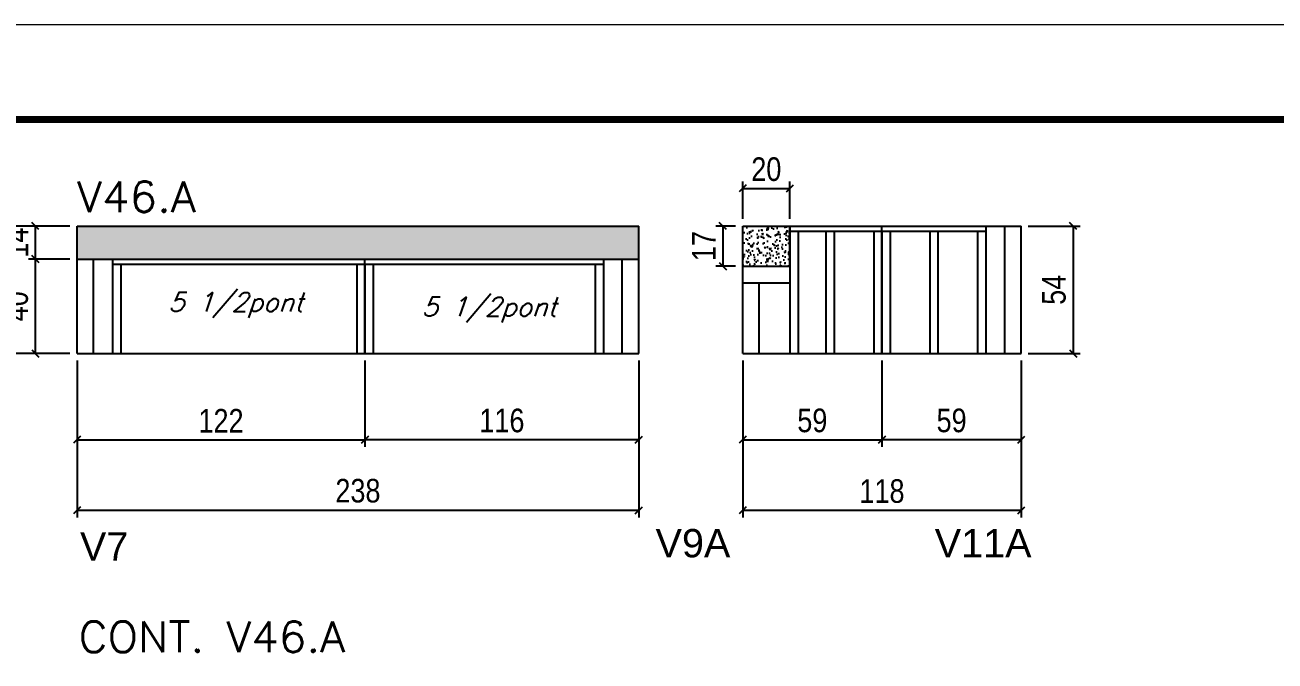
# Model space of a CAD drawing. Header units: millimetres. Extents: x 2921 to 9246, y 316 to 11751.
# Drawn here: x 6594 to 7123, y 3394 to 3663 of the extents above; entities that cross this region are included whole.
import ezdxf

# ---------------------------------------------------------------- set-up
doc = ezdxf.new("R2010")
doc.units = ezdxf.units.MM
doc.linetypes.add('DASHED', pattern=[0.75, 0.5, -0.25])
for name, color, linetype in [('1', 3, 'Continuous'), ('5', 5, 'Continuous'), ('COTA', 241, 'Continuous'), ('Painéis', 200, 'Continuous'), ('SARR_2.2x7', 40, 'Continuous'), ('SARR_3.5x7', 81, 'Continuous'), ('texto', 7, 'Continuous')]:
    doc.layers.add(name, color=color, linetype=linetype)
for name, color, linetype, lineweight in [('Folhas', 255, 'Continuous', 9), ('SARRAFO DE PRESSAO', 251, 'DASHED', 9), ('Texto Seção', 7, 'Continuous', 15)]:
    doc.layers.add(name, color=color, linetype=linetype, lineweight=lineweight)
doc.styles.add('COTA TECNICA', font='techl___.ttf', dxfattribs={"height": 10})
doc.styles.add('REGUA-120', font='ROMANS.shx', dxfattribs={"height": 15})
doc.styles.add('Romans', font='romans.shx')
doc.styles.get("Standard").update_dxf_attribs({"font": 'arial.ttf'})
doc.dimstyles.new('PAINEL', dxfattribs={"dimtxt": 10, "dimasz": 3, "dimexe": 3, "dimexo": 3, "dimgap": 3, "dimtad": 1, "dimdec": 1, "dimzin": 12, "dimdsep": 46, "dimtxsty": 'COTA TECNICA', "dimblk1": 'OBLIQUE', "dimblk2": 'OBLIQUE', "dimsah": 1, "dimcen": 0.9, "dimclrd": 4, "dimclre": 4, "dimclrt": 240, "dimadec": 1, "dimazin": 3, "dimtfac": 1, "dimtdec": 1, "dimtmove": 0, "dimatfit": 3, "dimfxl": 1, "dimtolj": 1, "dimtzin": 12, "dimarcsym": 0})

# ---------------------------------------------------------------- blocks, each defined once
blk = doc.blocks.new('9999999999')
at = {"layer": 'Folhas'}
blk.add_lwpolyline([(98138.98, 34190.21), (99623.98, 34190.21), (99623.98, 35240.21), (98138.98, 35240.21)], close=True, dxfattribs=at)
at = {"layer": 'Folhas', "color": 30, "const_width": 3}
blk.add_lwpolyline([(98213.98, 34230.21), (99583.98, 34230.21), (99583.98, 35200.21), (98213.98, 35200.21)], close=True, dxfattribs=at)
blk = doc.blocks.new('_Oblique')
at = {"layer": '1', "color": 0, "lineweight": -2}
blk.add_line((-0.5, -0.5), (0.5, 0.5), dxfattribs=at)
blk = doc.blocks.new('*D495')
at = {"layer": 'Defpoints', "color": 0, "transparency": 16777216}
for p in [(6956.9, 3523.91), (7015.9, 3523.91), (6956.9, 3487.37)]:
    blk.add_point(p, dxfattribs=at)
at = {"layer": 'Painéis', "color": 4, "lineweight": -2, "transparency": 16777216}
for p, q in [((6956.9, 3520.91), (6956.9, 3484.37)), ((7015.9, 3520.91), (7015.9, 3484.37)), ((7015.9, 3487.37), (6956.9, 3487.37))]:
    blk.add_line(p, q, dxfattribs=at)
at = {"layer": 'Painéis', "color": 4, "lineweight": -2, "transparency": 16777216, "xscale": 3, "yscale": 3, "zscale": 3, "rotation": 180}
blk.add_blockref('_Oblique', (6956.9, 3487.37), dxfattribs=at)
at = {"layer": 'Painéis', "color": 4, "lineweight": -2, "transparency": 16777216, "xscale": 3, "yscale": 3, "zscale": 3}
blk.add_blockref('_Oblique', (7015.9, 3487.37), dxfattribs=at)
at = {"layer": 'Painéis', "color": 240, "lineweight": 5, "transparency": 16777216, "insert": (6986.4, 3495.5), "char_height": 10, "attachment_point": 5, "style": 'COTA TECNICA'}
blk.add_mtext('\\A1;59', dxfattribs=at)
blk = doc.blocks.new('*D1026')
at = {"layer": 'Defpoints', "color": 0, "transparency": 16777216}
for p in [(6897.9, 3523.91), (6956.9, 3523.91), (6956.9, 3487.37)]:
    blk.add_point(p, dxfattribs=at)
at = {"layer": 'Painéis', "color": 4, "lineweight": -2, "transparency": 16777216}
for p, q in [((6897.9, 3520.91), (6897.9, 3484.37)), ((6956.9, 3520.91), (6956.9, 3484.37)), ((6897.9, 3487.37), (6956.9, 3487.37))]:
    blk.add_line(p, q, dxfattribs=at)
at = {"layer": 'Painéis', "color": 4, "lineweight": -2, "transparency": 16777216, "xscale": 3, "yscale": 3, "zscale": 3, "rotation": 180}
blk.add_blockref('_Oblique', (6897.9, 3487.37), dxfattribs=at)
at = {"layer": 'Painéis', "color": 4, "lineweight": -2, "transparency": 16777216, "xscale": 3, "yscale": 3, "zscale": 3}
blk.add_blockref('_Oblique', (6956.9, 3487.37), dxfattribs=at)
at = {"layer": 'Painéis', "color": 240, "lineweight": 5, "transparency": 16777216, "insert": (6927.4, 3495.5), "char_height": 10, "attachment_point": 5, "style": 'COTA TECNICA'}
blk.add_mtext('\\A1;59', dxfattribs=at)
blk = doc.blocks.new('*D496')
at = {"layer": 'Defpoints', "color": 0, "transparency": 16777216}
for p in [(6897.9, 3523.91), (7015.9, 3523.91), (7015.9, 3457.48)]:
    blk.add_point(p, dxfattribs=at)
at = {"layer": 'Painéis', "color": 4, "lineweight": -2, "transparency": 16777216}
for p, q in [((6897.9, 3520.91), (6897.9, 3454.48)), ((7015.9, 3520.91), (7015.9, 3454.48)), ((6897.9, 3457.48), (7015.9, 3457.48))]:
    blk.add_line(p, q, dxfattribs=at)
at = {"layer": 'Painéis', "color": 4, "lineweight": -2, "transparency": 16777216, "xscale": 3, "yscale": 3, "zscale": 3, "rotation": 180}
blk.add_blockref('_Oblique', (6897.9, 3457.48), dxfattribs=at)
at = {"layer": 'Painéis', "color": 4, "lineweight": -2, "transparency": 16777216, "xscale": 3, "yscale": 3, "zscale": 3}
blk.add_blockref('_Oblique', (7015.9, 3457.48), dxfattribs=at)
at = {"layer": 'Painéis', "color": 240, "lineweight": 5, "transparency": 16777216, "insert": (6956.9, 3465.58), "char_height": 10, "attachment_point": 5, "style": 'COTA TECNICA'}
blk.add_mtext('\\A1;118', dxfattribs=at)
blk = doc.blocks.new('*D497')
at = {"layer": 'Defpoints', "color": 0, "transparency": 16777216}
for p in [(6737.88, 3523.91), (6853.88, 3523.91), (6737.88, 3487.37)]:
    blk.add_point(p, dxfattribs=at)
at = {"layer": 'Painéis', "color": 4, "lineweight": -2, "transparency": 16777216}
for p, q in [((6737.88, 3520.91), (6737.88, 3484.37)), ((6853.88, 3520.91), (6853.88, 3484.37)), ((6853.88, 3487.37), (6737.88, 3487.37))]:
    blk.add_line(p, q, dxfattribs=at)
at = {"layer": 'Painéis', "color": 4, "lineweight": -2, "transparency": 16777216, "xscale": 3, "yscale": 3, "zscale": 3, "rotation": 180}
blk.add_blockref('_Oblique', (6737.88, 3487.37), dxfattribs=at)
at = {"layer": 'Painéis', "color": 4, "lineweight": -2, "transparency": 16777216, "xscale": 3, "yscale": 3, "zscale": 3}
blk.add_blockref('_Oblique', (6853.88, 3487.37), dxfattribs=at)
at = {"layer": 'Painéis', "color": 240, "lineweight": 5, "transparency": 16777216, "insert": (6795.88, 3495.47), "char_height": 10, "attachment_point": 5, "style": 'COTA TECNICA'}
blk.add_mtext('\\A1;116', dxfattribs=at)
blk = doc.blocks.new('*D1027')
at = {"layer": 'Defpoints', "color": 0, "transparency": 16777216}
for p in [(6615.88, 3523.91), (6737.88, 3523.91), (6737.88, 3487.37)]:
    blk.add_point(p, dxfattribs=at)
at = {"layer": 'Painéis', "color": 4, "lineweight": -2, "transparency": 16777216}
for p, q in [((6615.88, 3520.91), (6615.88, 3484.37)), ((6737.88, 3520.91), (6737.88, 3484.37)), ((6615.88, 3487.37), (6737.88, 3487.37))]:
    blk.add_line(p, q, dxfattribs=at)
at = {"layer": 'Painéis', "color": 4, "lineweight": -2, "transparency": 16777216, "xscale": 3, "yscale": 3, "zscale": 3, "rotation": 180}
blk.add_blockref('_Oblique', (6615.88, 3487.37), dxfattribs=at)
at = {"layer": 'Painéis', "color": 4, "lineweight": -2, "transparency": 16777216, "xscale": 3, "yscale": 3, "zscale": 3}
blk.add_blockref('_Oblique', (6737.88, 3487.37), dxfattribs=at)
at = {"layer": 'Painéis', "color": 240, "lineweight": 5, "transparency": 16777216, "insert": (6676.88, 3495.42), "char_height": 10, "attachment_point": 5, "style": 'COTA TECNICA'}
blk.add_mtext('\\A1;122', dxfattribs=at)
blk = doc.blocks.new('*D498')
at = {"layer": 'Defpoints', "color": 0, "transparency": 16777216}
for p in [(6615.88, 3523.91), (6853.88, 3523.91), (6853.88, 3457.48)]:
    blk.add_point(p, dxfattribs=at)
at = {"layer": 'Painéis', "color": 4, "lineweight": -2, "transparency": 16777216}
for p, q in [((6615.88, 3520.91), (6615.88, 3454.48)), ((6853.88, 3520.91), (6853.88, 3454.48)), ((6615.88, 3457.48), (6853.88, 3457.48))]:
    blk.add_line(p, q, dxfattribs=at)
at = {"layer": 'Painéis', "color": 4, "lineweight": -2, "transparency": 16777216, "xscale": 3, "yscale": 3, "zscale": 3, "rotation": 180}
blk.add_blockref('_Oblique', (6615.88, 3457.48), dxfattribs=at)
at = {"layer": 'Painéis', "color": 4, "lineweight": -2, "transparency": 16777216, "xscale": 3, "yscale": 3, "zscale": 3}
blk.add_blockref('_Oblique', (6853.88, 3457.48), dxfattribs=at)
at = {"layer": 'Painéis', "color": 240, "lineweight": 5, "transparency": 16777216, "insert": (6734.88, 3465.73), "char_height": 10, "attachment_point": 5, "style": 'COTA TECNICA'}
blk.add_mtext('\\A1;238', dxfattribs=at)
blk = doc.blocks.new('*D499')
at = {"layer": 'Defpoints', "color": 0, "transparency": 16777216}
for p in [(7015.9, 3577.91), (7015.9, 3523.91), (7037.89, 3523.91)]:
    blk.add_point(p, dxfattribs=at)
at = {"layer": 'Painéis', "color": 4, "lineweight": -2, "transparency": 16777216}
for p, q in [((7018.9, 3577.91), (7040.89, 3577.91)), ((7037.89, 3577.91), (7037.89, 3523.91)), ((7018.9, 3523.91), (7040.89, 3523.91))]:
    blk.add_line(p, q, dxfattribs=at)
at = {"layer": 'Painéis', "color": 4, "lineweight": -2, "transparency": 16777216, "xscale": 3, "yscale": 3, "zscale": 3}
for p, rotation in [((7037.89, 3577.91), 90), ((7037.89, 3523.91), 270)]:
    blk.add_blockref('_Oblique', p, dxfattribs=dict(at, rotation=rotation))
at = {"layer": 'Painéis', "color": 240, "lineweight": 5, "transparency": 16777216, "insert": (7029.78, 3550.91), "char_height": 10, "attachment_point": 5, "rotation": 90, "style": 'COTA TECNICA'}
blk.add_mtext('\\A1;54', dxfattribs=at)
blk = doc.blocks.new('*D500')
at = {"layer": 'Defpoints', "color": 0, "transparency": 16777216}
for p in [(6577.49, 3577.91), (6615.88, 3577.91), (6615.88, 3523.91)]:
    blk.add_point(p, dxfattribs=at)
at = {"layer": 'Painéis', "color": 4, "lineweight": -2, "transparency": 16777216}
for p, q in [((6612.88, 3577.91), (6574.49, 3577.91)), ((6577.49, 3523.91), (6577.49, 3577.91)), ((6612.88, 3523.91), (6574.49, 3523.91))]:
    blk.add_line(p, q, dxfattribs=at)
at = {"layer": 'Painéis', "color": 4, "lineweight": -2, "transparency": 16777216, "xscale": 3, "yscale": 3, "zscale": 3}
for p, rotation in [((6577.49, 3577.91), 90), ((6577.49, 3523.91), 270)]:
    blk.add_blockref('_Oblique', p, dxfattribs=dict(at, rotation=rotation))
at = {"layer": 'Painéis', "color": 240, "lineweight": 5, "transparency": 16777216, "insert": (6569.38, 3550.91), "char_height": 10, "attachment_point": 5, "rotation": 90, "style": 'COTA TECNICA'}
blk.add_mtext('\\A1;54', dxfattribs=at)
blk = doc.blocks.new('*D501')
at = {"layer": 'Defpoints', "color": 0, "transparency": 16777216}
for p in [(6598.26, 3563.91), (6615.88, 3563.91), (6615.88, 3523.91)]:
    blk.add_point(p, dxfattribs=at)
at = {"layer": 'Painéis', "color": 4, "lineweight": -2, "transparency": 16777216}
for p, q in [((6612.88, 3563.91), (6595.26, 3563.91)), ((6598.26, 3523.91), (6598.26, 3563.91)), ((6612.88, 3523.91), (6595.26, 3523.91))]:
    blk.add_line(p, q, dxfattribs=at)
at = {"layer": 'Painéis', "color": 4, "lineweight": -2, "transparency": 16777216, "xscale": 3, "yscale": 3, "zscale": 3}
for p, rotation in [((6598.26, 3563.91), 90), ((6598.26, 3523.91), 270)]:
    blk.add_blockref('_Oblique', p, dxfattribs=dict(at, rotation=rotation))
at = {"layer": 'Painéis', "color": 240, "lineweight": 5, "transparency": 16777216, "insert": (6590.16, 3543.91), "char_height": 10, "attachment_point": 5, "rotation": 90, "style": 'COTA TECNICA'}
blk.add_mtext('\\A1;40', dxfattribs=at)
blk = doc.blocks.new('*D502')
at = {"layer": 'Defpoints', "color": 0, "transparency": 16777216}
for p in [(6598.26, 3577.91), (6615.88, 3577.91), (6615.88, 3563.91)]:
    blk.add_point(p, dxfattribs=at)
at = {"layer": 'Painéis', "color": 4, "lineweight": -2, "transparency": 16777216}
for p, q in [((6612.88, 3577.91), (6595.26, 3577.91)), ((6598.26, 3563.91), (6598.26, 3577.91)), ((6612.88, 3563.91), (6595.26, 3563.91))]:
    blk.add_line(p, q, dxfattribs=at)
at = {"layer": 'Painéis', "color": 4, "lineweight": -2, "transparency": 16777216, "xscale": 3, "yscale": 3, "zscale": 3}
for p, rotation in [((6598.26, 3577.91), 90), ((6598.26, 3563.91), 270)]:
    blk.add_blockref('_Oblique', p, dxfattribs=dict(at, rotation=rotation))
at = {"layer": 'Painéis', "color": 240, "lineweight": 5, "transparency": 16777216, "insert": (6590.19, 3570.91), "char_height": 10, "attachment_point": 5, "rotation": 90, "style": 'COTA TECNICA'}
blk.add_mtext('\\A1;14', dxfattribs=at)
blk = doc.blocks.new('*D1290')
at = {"layer": 'Defpoints', "color": 0, "transparency": 16777216}
for p in [(6897.9, 3577.91), (6889.49, 3560.91), (6897.9, 3560.91)]:
    blk.add_point(p, dxfattribs=at)
at = {"layer": 'Painéis', "color": 4, "lineweight": -2, "transparency": 16777216}
for p, q in [((6894.9, 3577.91), (6886.49, 3577.91)), ((6889.49, 3577.91), (6889.49, 3560.91)), ((6894.9, 3560.91), (6886.49, 3560.91))]:
    blk.add_line(p, q, dxfattribs=at)
at = {"layer": 'Painéis', "color": 4, "lineweight": -2, "transparency": 16777216, "xscale": 3, "yscale": 3, "zscale": 3}
for p, rotation in [((6889.49, 3577.91), 90), ((6889.49, 3560.91), 270)]:
    blk.add_blockref('_Oblique', p, dxfattribs=dict(at, rotation=rotation))
at = {"layer": 'Painéis', "color": 240, "lineweight": 5, "transparency": 16777216, "insert": (6881.42, 3569.41), "char_height": 10, "attachment_point": 5, "rotation": 90, "style": 'COTA TECNICA'}
blk.add_mtext('\\A1;17', dxfattribs=at)
blk = doc.blocks.new('*D1291')
at = {"layer": 'Defpoints', "color": 0, "transparency": 16777216}
for p in [(6917.9, 3593.84), (6897.9, 3577.91), (6917.9, 3577.91)]:
    blk.add_point(p, dxfattribs=at)
at = {"layer": 'Painéis', "color": 4, "lineweight": -2, "transparency": 16777216}
for p, q in [((6897.9, 3580.91), (6897.9, 3596.84)), ((6917.9, 3580.91), (6917.9, 3596.84)), ((6897.9, 3593.84), (6917.9, 3593.84))]:
    blk.add_line(p, q, dxfattribs=at)
at = {"layer": 'Painéis', "color": 4, "lineweight": -2, "transparency": 16777216, "xscale": 3, "yscale": 3, "zscale": 3, "rotation": 180}
blk.add_blockref('_Oblique', (6897.9, 3593.84), dxfattribs=at)
at = {"layer": 'Painéis', "color": 4, "lineweight": -2, "transparency": 16777216, "xscale": 3, "yscale": 3, "zscale": 3}
blk.add_blockref('_Oblique', (6917.9, 3593.84), dxfattribs=at)
at = {"layer": 'Painéis', "color": 240, "lineweight": 5, "transparency": 16777216, "insert": (6907.9, 3601.94), "char_height": 10, "attachment_point": 5, "style": 'COTA TECNICA'}
blk.add_mtext('\\A1;20', dxfattribs=at)

msp = doc.modelspace()

# ---------------------------------------------------------------- hatches: boundary and pattern name
at = {"layer": 'COTA', "linetype": 'ByBlock'}
h = msp.add_hatch(dxfattribs=at)
h.set_pattern_fill('AR-CONC', color=256, scale=0.03)
h.set_pattern_definition([(50, (4935.1605, -12977.923), (5.4655401, -0.4781726), [0.5715, -6.2865]), (355, (4935.1605, -12977.923), (-1.0573026, 5.7317054), [0.4572, -5.0292175]), (100.451445, (4935.616, -12977.963), (4.4082374, 5.2535326), [0.4857003, -5.3427073]), (46.1842, (4935.1605, -12976.399), (8.1323712, -1.2612698), [0.85725, -9.42975]), (96.63556, (4935.838, -12976.504), (7.122124, 7.4227837), [0.7285507, -8.0140682]), (351.18415, (4935.1605, -12976.399), (7.122124, 7.4227837), [0.685799, -7.543792]), (21, (4935.9225, -12976.78), (4.5484317, -3.067956), [0.5715, -6.2865]), (326, (4935.9225, -12976.78), (1.8540609, 5.525639), [0.4572, -5.0292]), (71.451445, (4936.3015, -12977.0357), (6.4024926, 2.457683), [0.4857003, -5.3426981]), (37.5, (4935.1605, -12977.923), (0.0926581, 2.53665117), [0, -4.96824, 0, -5.1054, 0, -5.04825]), (7.5, (4935.1605, -12977.923), (2.00458988, 3.00541724), [0, -2.91084, 0, -4.85394, 0, -1.92405]), (327.5, (4933.4612, -12977.923), (4.06771786, -0.17186232), [0, -1.905, 0, -5.9436, 0, -7.8867]), (317.5, (4932.6992, -12977.923), (4.44387544, 0.7627947), [0, -2.4765, 0, -3.94716, 0, -5.6007])])
h.paths.add_polyline_path([(6615.88, 3577.91), (6615.88, 3563.91), (6853.88, 3563.91), (6853.88, 3577.91)])
h = msp.add_hatch(dxfattribs=at)
h.set_pattern_fill('AR-CONC', color=256, scale=0.03)
h.set_pattern_definition([(50, (3083.6943, -7070.698), (5.46554, -0.4781726), [0.5715, -6.2865]), (355, (3083.6943, -7070.698), (-1.0573026, 5.7317054), [0.4572, -5.0292175]), (100.451445, (3084.15, -7070.738), (4.4082374, 5.2535326), [0.4857003, -5.3427073]), (46.1842, (3083.694, -7069.174), (8.1323712, -1.26127), [0.85725, -9.42975]), (96.63556, (3084.372, -7069.279), (7.122124, 7.422784), [0.728551, -8.014068]), (351.18415, (3083.694, -7069.174), (7.122124, 7.422784), [0.685799, -7.543792]), (21, (3084.4563, -7069.555), (4.5484317, -3.067956), [0.5715, -6.2865]), (326, (3084.4563, -7069.555), (1.8540609, 5.525639), [0.4572, -5.0292]), (71.451445, (3084.8354, -7069.8106), (6.4024926, 2.457683), [0.4857003, -5.342698]), (37.5, (3083.6943, -7070.6979), (0.0926581, 2.53665117), [0, -4.96824, 0, -5.1054, 0, -5.04825]), (7.5, (3083.6943, -7070.698), (2.0045899, 3.00541724), [0, -2.91084, 0, -4.85394, 0, -1.92405]), (327.5, (3081.995, -7070.6979), (4.06771786, -0.17186232), [0, -1.905, 0, -5.9436, 0, -7.8867]), (317.5, (3081.233, -7070.698), (4.4438754, 0.7627947), [0, -2.4765, 0, -3.94716, 0, -5.6007])])
h.paths.add_polyline_path([(6897.9, 3577.91), (6917.9, 3577.91), (6917.9, 3560.91), (6897.9, 3560.91)])

# ---------------------------------------------------------------- linework, layer by layer
for p, q in [((6615.88, 3577.91), (6853.88, 3577.91)), ((6615.88, 3563.91), (6615.88, 3577.91)), ((6853.88, 3563.91), (6853.88, 3577.91)), ((6897.9, 3560.91), (6897.9, 3577.91)), ((6897.9, 3577.91), (6917.9, 3577.91))]:
    msp.add_line(p, q, dxfattribs=at)
at = {"layer": 'Painéis', "linetype": 'ByBlock'}
for p, q in [((6917.9, 3577.91), (7015.9, 3577.91)), ((6917.9, 3560.91), (6917.9, 3577.91)), ((6956.9, 3523.91), (6956.9, 3577.91)), ((6615.88, 3523.91), (6615.88, 3563.91)), ((6615.88, 3563.91), (6853.88, 3563.91)), ((6737.88, 3523.91), (6737.88, 3563.91)), ((6897.9, 3523.91), (6897.9, 3560.91)), ((6897.9, 3560.91), (6917.9, 3560.91)), ((6615.88, 3523.91), (6853.88, 3523.91)), ((6897.9, 3523.91), (7015.9, 3523.91))]:
    msp.add_line(p, q, dxfattribs=at)
at = {"layer": 'Painéis'}
for p, q in [((7015.9, 3523.91), (7015.9, 3577.91)), ((6853.88, 3523.91), (6853.88, 3563.91))]:
    msp.add_line(p, q, dxfattribs=at)
at = {"layer": 'SARR_2.2x7', "linetype": 'Continuous'}
for p, q in [((6917.9, 3575.71), (6956.9, 3575.71)), ((6956.9, 3575.71), (7000.9, 3575.71)), ((7008.9, 3523.91), (7008.9, 3577.91)), ((6622.88, 3523.91), (6622.88, 3563.91)), ((6630.88, 3561.71), (6737.88, 3561.71)), ((6737.88, 3561.71), (6838.88, 3561.71)), ((6846.88, 3523.91), (6846.88, 3563.91)), ((6897.9, 3553.91), (6917.9, 3553.91)), ((6904.9, 3523.91), (6904.9, 3553.91))]:
    msp.add_line(p, q, dxfattribs=at)
at = {"layer": 'SARR_3.5x7'}
for p, q in [((6917.9, 3577.91), (6917.9, 3523.91)), ((6921.4, 3575.71), (6921.4, 3523.91)), ((6933.12, 3575.71), (6933.12, 3523.91)), ((6936.62, 3575.71), (6936.62, 3523.91)), ((6953.4, 3575.71), (6953.4, 3523.91)), ((6956.9, 3575.71), (6956.9, 3523.91)), ((6960.4, 3575.71), (6960.4, 3523.91)), ((6977.12, 3575.71), (6977.12, 3523.91)), ((6980.62, 3575.71), (6980.62, 3523.91)), ((6997.4, 3575.71), (6997.4, 3523.91)), ((7000.9, 3577.91), (7000.9, 3523.91)), ((6630.88, 3563.91), (6630.88, 3523.91)), ((6634.38, 3561.71), (6634.38, 3523.91)), ((6734.38, 3561.71), (6734.38, 3523.91)), ((6737.88, 3561.71), (6737.88, 3523.91)), ((6741.38, 3561.71), (6741.38, 3523.91)), ((6835.38, 3561.71), (6835.38, 3523.91)), ((6838.88, 3563.91), (6838.88, 3523.91))]:
    msp.add_line(p, q, dxfattribs=at)

# ---------------------------------------------------------------- block references
at = {"layer": 'SARRAFO DE PRESSAO', "color": 6, "linetype": 'ByBlock'}
msp.add_blockref('9999999999', (-92047.85, -31577.13), dxfattribs=at)

# ---------------------------------------------------------------- texts
at = {"layer": '5', "linetype": 'Continuous'}
for s, p in [('V7', (6617.13, 3436.21)), ('V9A', (6860.98, 3437.57)), ('V11A', (6979.25, 3437.57))]:
    msp.add_text(s, height=12, rotation=0, dxfattribs=at).set_placement(p)
at = {"layer": 'texto', "color": 2, "char_height": 8, "attachment_point": 5, "style": 'Romans'}
for insert in [(6683.1, 3544.38), (6790.49, 3542.39)]:
    msp.add_mtext('{\\Q19;\\C256;5 1/2pont}', dxfattribs=dict(at, insert=insert))
at = {"layer": 'Texto Seção', "style": 'REGUA-120', "width": 1.05}
for s, p in [('V46.A', (6615.88, 3583.84)), ('CONT. V46.A', (6616.54, 3397.4))]:
    msp.add_text(s, height=13, dxfattribs=at).set_placement(p)

# ---------------------------------------------------------------- dimensions: what is measured, and where the dimension line sits
at = {"layer": 'Painéis', "lineweight": 5}
for base, p1, p2, angle, picture, middle in [((6917.9, 3593.84), (6897.9, 3577.91), (6917.9, 3577.91), 180, '*D1291', (6907.9, 3593.84)), ((6598.26, 3577.91), (6615.88, 3563.91), (6615.88, 3577.91), 90, '*D502', (6598.26, 3570.91))]:
    dim = msp.add_linear_dim(base=base, p1=p1, p2=p2, angle=angle, dimstyle='PAINEL', dxfattribs=at)
    dim.commit()
    dim.dimension.update_dxf_attribs({"geometry": picture, "text_midpoint": middle, "dimtype": 160})
for base, p1, p2, angle, picture, middle in [((6577.49, 3577.91), (6615.88, 3523.91), (6615.88, 3577.91), 90, '*D500', (6569.38, 3550.91)), ((6889.49, 3560.91), (6897.9, 3577.91), (6897.9, 3560.91), 90, '*D1290', (6881.42, 3569.41)), ((7037.89, 3523.91), (7015.9, 3577.91), (7015.9, 3523.91), 90, '*D499', (7029.78, 3550.91)), ((6598.26, 3563.91), (6615.88, 3523.91), (6615.88, 3563.91), 90, '*D501', (6590.16, 3543.91)), ((6737.88, 3487.37), (6853.88, 3523.91), (6737.88, 3523.91), 180, '*D497', (6795.88, 3495.47)), ((6956.9, 3487.37), (7015.9, 3523.91), (6956.9, 3523.91), 180, '*D495', (6986.4, 3495.5))]:
    dim = msp.add_linear_dim(base=base, p1=p1, p2=p2, angle=angle, dimstyle='PAINEL', dxfattribs=at)
    dim.commit()
    dim.dimension.update_dxf_attribs({"geometry": picture, "text_midpoint": middle})
for base, p1, p2, picture, middle in [((6737.88, 3487.37), (6615.88, 3523.91), (6737.88, 3523.91), '*D1027', (6676.88, 3495.42)), ((6853.88, 3457.48), (6615.88, 3523.91), (6853.88, 3523.91), '*D498', (6734.88, 3465.73)), ((6956.9, 3487.37), (6897.9, 3523.91), (6956.9, 3523.91), '*D1026', (6927.4, 3495.5)), ((7015.9, 3457.48), (6897.9, 3523.91), (7015.9, 3523.91), '*D496', (6956.9, 3465.58))]:
    dim = msp.add_linear_dim(base=base, p1=p1, p2=p2, dimstyle='PAINEL', dxfattribs=at)
    dim.commit()
    dim.dimension.update_dxf_attribs({"geometry": picture, "text_midpoint": middle})

doc.saveas('drawing.dxf')
